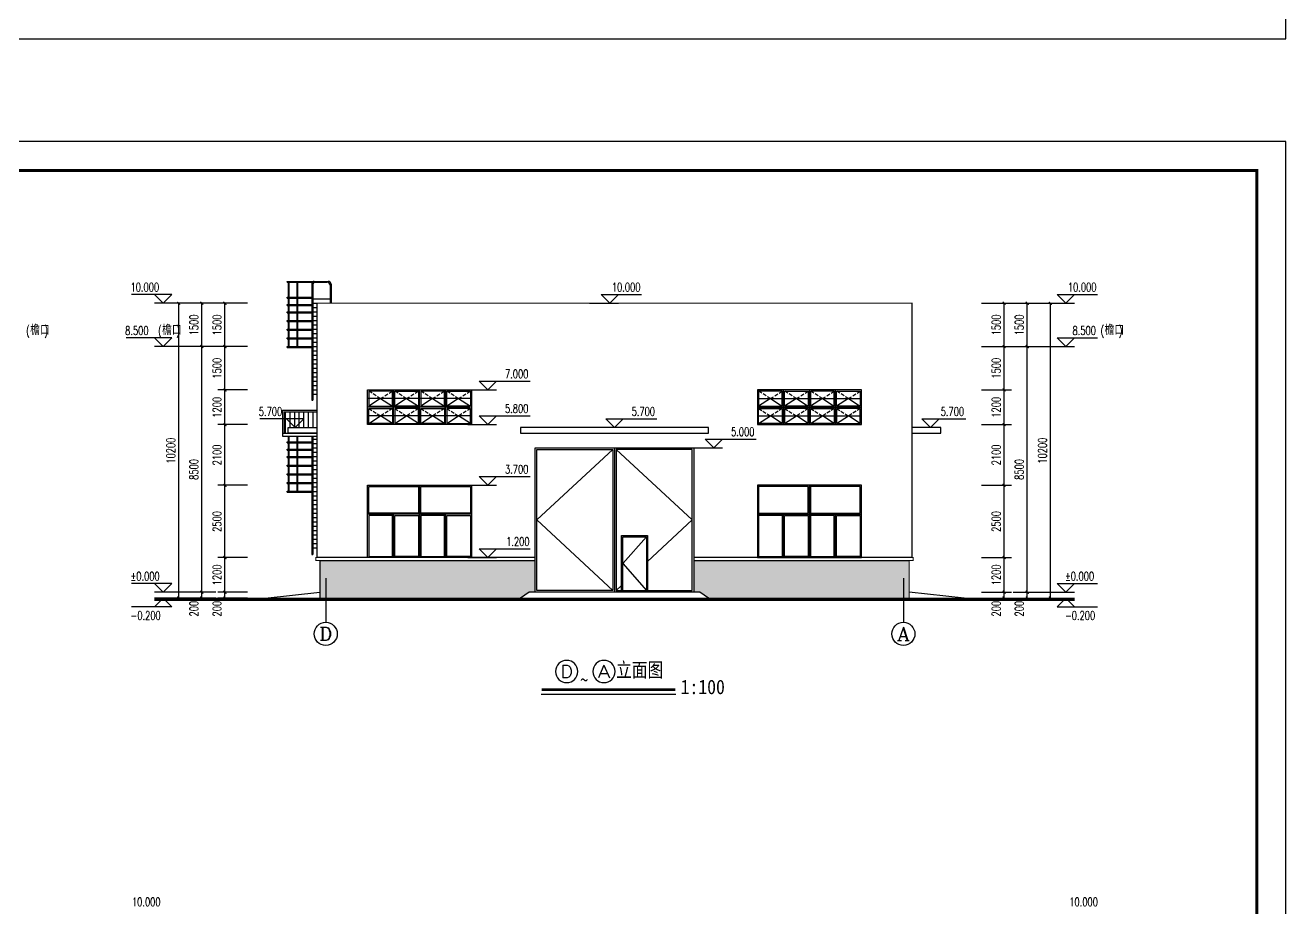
# Model space of a CAD drawing. Extents: x 4414382 to 4540065, y -615151 to -235742.
# Drawn here: x 4488417 to 4532062, y -578710 to -548169 of the extents above; entities that cross this region are included whole.
import ezdxf
from ezdxf.enums import TextEntityAlignment as Align

# ---------------------------------------------------------------- set-up
doc = ezdxf.new("R2010")
doc.units = 0
doc.header["$LTSCALE"] = 1000
doc.header["$MEASUREMENT"] = 0
doc.linetypes.add('DASH', pattern=[0.35, 0.25, -0.1])
doc.layers.get('0').update_dxf_attribs({"linetype": 'CONTINUOUS'})
doc.layers.get('Defpoints').update_dxf_attribs({"linetype": 'CONTINUOUS'})
doc.layers.add('_0', color=7, linetype='CONTINUOUS', lineweight=25)
for name, color, linetype in [('AXIS', 3, 'CONTINUOUS'), ('AXIS_TEXT', 7, 'CONTINUOUS'), ('DIM_ELEV', 3, 'CONTINUOUS'), ('PUB_DIM', 3, 'CONTINUOUS'), ('PUB_HATCH', 8, 'CONTINUOUS'), ('PUB_TEXT', 7, 'CONTINUOUS'), ('PUB_TITLE', 4, 'CONTINUOUS'), ('WINDOW', 4, 'CONTINUOUS'), ('图名', 15, 'CONTINUOUS'), ('填充', 251, 'CONTINUOUS'), ('爬梯', 8, 'CONTINUOUS')]:
    doc.layers.add(name, color=color, linetype=linetype)
doc.styles.add('_TCH_AXIS', font='COMPLEX', dxfattribs={"bigfont": 'GBCBIG'})
doc.styles.add('_TCH_DIM', font='SIMPLEX', dxfattribs={"bigfont": 'GBCBIG'})
doc.styles.add('_TCH_DIM_T3', font='SIMPLEX', dxfattribs={"width": 0.705882, "bigfont": 'GBCBIG'})
doc.styles.add('COMPLEX', font='COMPLEX')
doc.styles.add('宋体', font='', dxfattribs={"width": 0.7})
doc.styles.get('宋体').set_extended_font_data('SimSun')
doc.dimstyles.new('_TCH_ARCH&&100', dxfattribs={"dimtxt": 297.5, "dimasz": 100, "dimexe": 250, "dimexo": 300, "dimgap": 126.25, "dimtad": 1, "dimdec": 0, "dimzin": 0, "dimdsep": 46, "dimtxsty": '_TCH_DIM_T3', "dimblk": 'ARCHTICK', "dimcen": 0.09, "dimclrt": 7, "dimazin": 2, "dimtfac": 1, "dimtdec": 0, "dimtix": 1, "dimtmove": 2, "dimatfit": 3, "dimfxl": 0, "dimtolj": 1, "dimtzin": 0, "dimarcsym": 0})

# ---------------------------------------------------------------- blocks, each defined once
blk = doc.blocks.new('_ArchTick')
at = {"color": 0, "linetype": 'ByBlock', "const_width": 0.4}
blk.add_lwpolyline([(-0.5, -0.5), (0.5, 0.5)], dxfattribs=at)
blk = doc.blocks.new('*D209')
at = {"layer": 'Defpoints', "color": 0}
for p in [(4521223, -557790), (4522310, -557790), (4521223, -559291)]:
    blk.add_point(p, dxfattribs=at)
at = {"layer": 'PUB_DIM', "color": 0, "lineweight": -2}
for p, q in [((4521523, -557790), (4522560, -557790)), ((4522310, -559291), (4522310, -557790)), ((4521523, -559291), (4522560, -559291))]:
    blk.add_line(p, q, dxfattribs=at)
at = {"layer": 'PUB_DIM', "color": 0, "lineweight": -2, "xscale": 100, "yscale": 100, "zscale": 100}
for p, rotation in [((4522310, -557790), 90), ((4522310, -559291), 270)]:
    blk.add_blockref('_ArchTick', p, dxfattribs=dict(at, rotation=rotation))
at = {"layer": 'PUB_DIM', "color": 7, "insert": (4522035, -558541), "char_height": 297.5, "attachment_point": 5, "rotation": 90, "style": '_TCH_DIM_T3'}
blk.add_mtext('\\A1;1500', dxfattribs=at)
blk = doc.blocks.new('*D210')
at = {"layer": 'Defpoints', "color": 0}
for p in [(4521223, -559291), (4522310, -559291), (4521223, -560791)]:
    blk.add_point(p, dxfattribs=at)
at = {"layer": 'PUB_DIM', "color": 0, "lineweight": -2}
for p, q in [((4521523, -559291), (4522560, -559291)), ((4522310, -560791), (4522310, -559291)), ((4521523, -560791), (4522560, -560791))]:
    blk.add_line(p, q, dxfattribs=at)
at = {"layer": 'PUB_DIM', "color": 0, "lineweight": -2, "xscale": 100, "yscale": 100, "zscale": 100}
for p, rotation in [((4522310, -559291), 90), ((4522310, -560791), 270)]:
    blk.add_blockref('_ArchTick', p, dxfattribs=dict(at, rotation=rotation))
at = {"layer": 'PUB_DIM', "color": 7, "insert": (4522035, -560041), "char_height": 297.5, "attachment_point": 5, "rotation": 90, "style": '_TCH_DIM_T3'}
blk.add_mtext('\\A1;1500', dxfattribs=at)
blk = doc.blocks.new('*D211')
at = {"layer": 'Defpoints', "color": 0}
for p in [(4521223, -560791), (4522310, -560791), (4521223, -561991)]:
    blk.add_point(p, dxfattribs=at)
at = {"layer": 'PUB_DIM', "color": 0, "lineweight": -2}
for p, q in [((4521523, -560791), (4522560, -560791)), ((4522310, -561991), (4522310, -560791)), ((4521523, -561991), (4522560, -561991))]:
    blk.add_line(p, q, dxfattribs=at)
at = {"layer": 'PUB_DIM', "color": 0, "lineweight": -2, "xscale": 100, "yscale": 100, "zscale": 100}
for p, rotation in [((4522310, -560791), 90), ((4522310, -561991), 270)]:
    blk.add_blockref('_ArchTick', p, dxfattribs=dict(at, rotation=rotation))
at = {"layer": 'PUB_DIM', "color": 7, "insert": (4522035, -561391), "char_height": 297.5, "attachment_point": 5, "rotation": 90, "style": '_TCH_DIM_T3'}
blk.add_mtext('\\A1;1200', dxfattribs=at)
blk = doc.blocks.new('*D212')
at = {"layer": 'Defpoints', "color": 0}
for p in [(4521223, -561991), (4522310, -561991), (4521223, -564091)]:
    blk.add_point(p, dxfattribs=at)
at = {"layer": 'PUB_DIM', "color": 0, "lineweight": -2}
for p, q in [((4521523, -561991), (4522560, -561991)), ((4522310, -564091), (4522310, -561991)), ((4521523, -564091), (4522560, -564091))]:
    blk.add_line(p, q, dxfattribs=at)
at = {"layer": 'PUB_DIM', "color": 0, "lineweight": -2, "xscale": 100, "yscale": 100, "zscale": 100}
for p, rotation in [((4522310, -561991), 90), ((4522310, -564091), 270)]:
    blk.add_blockref('_ArchTick', p, dxfattribs=dict(at, rotation=rotation))
at = {"layer": 'PUB_DIM', "color": 7, "insert": (4522035, -563041), "char_height": 297.5, "attachment_point": 5, "rotation": 90, "style": '_TCH_DIM_T3'}
blk.add_mtext('\\A1;2100', dxfattribs=at)
blk = doc.blocks.new('*D213')
at = {"layer": 'Defpoints', "color": 0}
for p in [(4521223, -564091), (4522310, -564091), (4521223, -566591)]:
    blk.add_point(p, dxfattribs=at)
at = {"layer": 'PUB_DIM', "color": 0, "lineweight": -2}
for p, q in [((4521523, -564091), (4522560, -564091)), ((4522310, -566591), (4522310, -564091)), ((4521523, -566591), (4522560, -566591))]:
    blk.add_line(p, q, dxfattribs=at)
at = {"layer": 'PUB_DIM', "color": 0, "lineweight": -2, "xscale": 100, "yscale": 100, "zscale": 100}
for p, rotation in [((4522310, -564091), 90), ((4522310, -566591), 270)]:
    blk.add_blockref('_ArchTick', p, dxfattribs=dict(at, rotation=rotation))
at = {"layer": 'PUB_DIM', "color": 7, "insert": (4522035, -565341), "char_height": 297.5, "attachment_point": 5, "rotation": 90, "style": '_TCH_DIM_T3'}
blk.add_mtext('\\A1;2500', dxfattribs=at)
blk = doc.blocks.new('*D214')
at = {"layer": 'Defpoints', "color": 0}
for p in [(4521223, -566591), (4522310, -566591), (4521223, -567791)]:
    blk.add_point(p, dxfattribs=at)
at = {"layer": 'PUB_DIM', "color": 0, "lineweight": -2}
for p, q in [((4521523, -566591), (4522560, -566591)), ((4522310, -567791), (4522310, -566591)), ((4521523, -567791), (4522560, -567791))]:
    blk.add_line(p, q, dxfattribs=at)
at = {"layer": 'PUB_DIM', "color": 0, "lineweight": -2, "xscale": 100, "yscale": 100, "zscale": 100}
for p, rotation in [((4522310, -566591), 90), ((4522310, -567791), 270)]:
    blk.add_blockref('_ArchTick', p, dxfattribs=dict(at, rotation=rotation))
at = {"layer": 'PUB_DIM', "color": 7, "insert": (4522035, -567191), "char_height": 297.5, "attachment_point": 5, "rotation": 90, "style": '_TCH_DIM_T3'}
blk.add_mtext('\\A1;1200', dxfattribs=at)
blk = doc.blocks.new('*D215')
at = {"layer": 'Defpoints', "color": 0}
for p in [(4521223, -567791), (4522310, -567791), (4521223, -567991)]:
    blk.add_point(p, dxfattribs=at)
at = {"layer": 'PUB_DIM', "color": 0, "lineweight": -2}
for p, q in [((4521523, -567791), (4522560, -567791)), ((4522310, -567791), (4522310, -567691)), ((4522310, -567991), (4522310, -567791)), ((4521523, -567991), (4522560, -567991)), ((4522310, -567991), (4522310, -568091))]:
    blk.add_line(p, q, dxfattribs=at)
at = {"layer": 'PUB_DIM', "color": 0, "lineweight": -2, "xscale": 100, "yscale": 100, "zscale": 100}
for p, rotation in [((4522310, -567791), 270), ((4522310, -567991), 90)]:
    blk.add_blockref('_ArchTick', p, dxfattribs=dict(at, rotation=rotation))
at = {"layer": 'PUB_DIM', "color": 7, "insert": (4522035, -568361), "char_height": 297.5, "attachment_point": 5, "rotation": 90, "style": '_TCH_DIM_T3'}
blk.add_mtext('\\A1;200', dxfattribs=at)
blk = doc.blocks.new('*D216')
at = {"layer": 'Defpoints', "color": 0}
for p in [(4522323, -557790), (4523910, -557790), (4522323, -567991)]:
    blk.add_point(p, dxfattribs=at)
at = {"layer": 'PUB_DIM', "color": 0, "lineweight": -2}
for p, q in [((4522623, -557790), (4524160, -557790)), ((4523910, -567991), (4523910, -557790)), ((4522623, -567991), (4524160, -567991))]:
    blk.add_line(p, q, dxfattribs=at)
at = {"layer": 'PUB_DIM', "color": 0, "lineweight": -2, "xscale": 100, "yscale": 100, "zscale": 100}
for p, rotation in [((4523910, -557790), 90), ((4523910, -567991), 270)]:
    blk.add_blockref('_ArchTick', p, dxfattribs=dict(at, rotation=rotation))
at = {"layer": 'PUB_DIM', "color": 7, "insert": (4523635, -562891), "char_height": 297.5, "attachment_point": 5, "rotation": 90, "style": '_TCH_DIM_T3'}
blk.add_mtext('\\A1;10200', dxfattribs=at)
blk = doc.blocks.new('*D217')
at = {"layer": 'Defpoints', "color": 0}
for p in [(4522323, -557790), (4523110, -557790), (4522323, -559291)]:
    blk.add_point(p, dxfattribs=at)
at = {"layer": 'PUB_DIM', "color": 0, "lineweight": -2}
for p, q in [((4522623, -557790), (4523360, -557790)), ((4523110, -559291), (4523110, -557790)), ((4522623, -559291), (4523360, -559291))]:
    blk.add_line(p, q, dxfattribs=at)
at = {"layer": 'PUB_DIM', "color": 0, "lineweight": -2, "xscale": 100, "yscale": 100, "zscale": 100}
for p, rotation in [((4523110, -557790), 90), ((4523110, -559291), 270)]:
    blk.add_blockref('_ArchTick', p, dxfattribs=dict(at, rotation=rotation))
at = {"layer": 'PUB_DIM', "color": 7, "insert": (4522835, -558541), "char_height": 297.5, "attachment_point": 5, "rotation": 90, "style": '_TCH_DIM_T3'}
blk.add_mtext('\\A1;1500', dxfattribs=at)
blk = doc.blocks.new('*D218')
at = {"layer": 'Defpoints', "color": 0}
for p in [(4522323, -559291), (4523110, -559291), (4522323, -567791)]:
    blk.add_point(p, dxfattribs=at)
at = {"layer": 'PUB_DIM', "color": 0, "lineweight": -2}
for p, q in [((4522623, -559291), (4523360, -559291)), ((4523110, -567791), (4523110, -559291)), ((4522623, -567791), (4523360, -567791))]:
    blk.add_line(p, q, dxfattribs=at)
at = {"layer": 'PUB_DIM', "color": 0, "lineweight": -2, "xscale": 100, "yscale": 100, "zscale": 100}
for p, rotation in [((4523110, -559291), 90), ((4523110, -567791), 270)]:
    blk.add_blockref('_ArchTick', p, dxfattribs=dict(at, rotation=rotation))
at = {"layer": 'PUB_DIM', "color": 7, "insert": (4522835, -563541), "char_height": 297.5, "attachment_point": 5, "rotation": 90, "style": '_TCH_DIM_T3'}
blk.add_mtext('\\A1;8500', dxfattribs=at)
blk = doc.blocks.new('*D219')
at = {"layer": 'Defpoints', "color": 0}
for p in [(4522323, -567791), (4523110, -567791), (4522323, -567991)]:
    blk.add_point(p, dxfattribs=at)
at = {"layer": 'PUB_DIM', "color": 0, "lineweight": -2}
for p, q in [((4522623, -567791), (4523360, -567791)), ((4523110, -567791), (4523110, -567691)), ((4523110, -567991), (4523110, -567791)), ((4522623, -567991), (4523360, -567991)), ((4523110, -567991), (4523110, -568091))]:
    blk.add_line(p, q, dxfattribs=at)
at = {"layer": 'PUB_DIM', "color": 0, "lineweight": -2, "xscale": 100, "yscale": 100, "zscale": 100}
for p, rotation in [((4523110, -567791), 270), ((4523110, -567991), 90)]:
    blk.add_blockref('_ArchTick', p, dxfattribs=dict(at, rotation=rotation))
at = {"layer": 'PUB_DIM', "color": 7, "insert": (4522835, -568361), "char_height": 297.5, "attachment_point": 5, "rotation": 90, "style": '_TCH_DIM_T3'}
blk.add_mtext('\\A1;200', dxfattribs=at)
blk = doc.blocks.new('*D220')
at = {"layer": 'Defpoints', "color": 0}
for p in [(4495332, -557790), (4496419, -557790), (4496419, -559291)]:
    blk.add_point(p, dxfattribs=at)
at = {"layer": 'PUB_DIM', "color": 0, "lineweight": -2}
for p, q in [((4496119, -557790), (4495082, -557790)), ((4495332, -559291), (4495332, -557790)), ((4496119, -559291), (4495082, -559291))]:
    blk.add_line(p, q, dxfattribs=at)
at = {"layer": 'PUB_DIM', "color": 0, "lineweight": -2, "xscale": 100, "yscale": 100, "zscale": 100}
for p, rotation in [((4495332, -557790), 90), ((4495332, -559291), 270)]:
    blk.add_blockref('_ArchTick', p, dxfattribs=dict(at, rotation=rotation))
at = {"layer": 'PUB_DIM', "color": 7, "insert": (4495057, -558541), "char_height": 297.5, "attachment_point": 5, "rotation": 90, "style": '_TCH_DIM_T3'}
blk.add_mtext('\\A1;1500', dxfattribs=at)
blk = doc.blocks.new('*D221')
at = {"layer": 'Defpoints', "color": 0}
for p in [(4495332, -559291), (4496419, -559291), (4496419, -560791)]:
    blk.add_point(p, dxfattribs=at)
at = {"layer": 'PUB_DIM', "color": 0, "lineweight": -2}
for p, q in [((4496119, -559291), (4495082, -559291)), ((4495332, -560791), (4495332, -559291)), ((4496119, -560791), (4495082, -560791))]:
    blk.add_line(p, q, dxfattribs=at)
at = {"layer": 'PUB_DIM', "color": 0, "lineweight": -2, "xscale": 100, "yscale": 100, "zscale": 100}
for p, rotation in [((4495332, -559291), 90), ((4495332, -560791), 270)]:
    blk.add_blockref('_ArchTick', p, dxfattribs=dict(at, rotation=rotation))
at = {"layer": 'PUB_DIM', "color": 7, "insert": (4495057, -560041), "char_height": 297.5, "attachment_point": 5, "rotation": 90, "style": '_TCH_DIM_T3'}
blk.add_mtext('\\A1;1500', dxfattribs=at)
blk = doc.blocks.new('*D222')
at = {"layer": 'Defpoints', "color": 0}
for p in [(4495332, -560791), (4496419, -560791), (4496419, -561991)]:
    blk.add_point(p, dxfattribs=at)
at = {"layer": 'PUB_DIM', "color": 0, "lineweight": -2}
for p, q in [((4496119, -560791), (4495082, -560791)), ((4495332, -561991), (4495332, -560791)), ((4496119, -561991), (4495082, -561991))]:
    blk.add_line(p, q, dxfattribs=at)
at = {"layer": 'PUB_DIM', "color": 0, "lineweight": -2, "xscale": 100, "yscale": 100, "zscale": 100}
for p, rotation in [((4495332, -560791), 90), ((4495332, -561991), 270)]:
    blk.add_blockref('_ArchTick', p, dxfattribs=dict(at, rotation=rotation))
at = {"layer": 'PUB_DIM', "color": 7, "insert": (4495057, -561391), "char_height": 297.5, "attachment_point": 5, "rotation": 90, "style": '_TCH_DIM_T3'}
blk.add_mtext('\\A1;1200', dxfattribs=at)
blk = doc.blocks.new('*D223')
at = {"layer": 'Defpoints', "color": 0}
for p in [(4495332, -561991), (4496419, -561991), (4496419, -564091)]:
    blk.add_point(p, dxfattribs=at)
at = {"layer": 'PUB_DIM', "color": 0, "lineweight": -2}
for p, q in [((4496119, -561991), (4495082, -561991)), ((4495332, -564091), (4495332, -561991)), ((4496119, -564091), (4495082, -564091))]:
    blk.add_line(p, q, dxfattribs=at)
at = {"layer": 'PUB_DIM', "color": 0, "lineweight": -2, "xscale": 100, "yscale": 100, "zscale": 100}
for p, rotation in [((4495332, -561991), 90), ((4495332, -564091), 270)]:
    blk.add_blockref('_ArchTick', p, dxfattribs=dict(at, rotation=rotation))
at = {"layer": 'PUB_DIM', "color": 7, "insert": (4495057, -563041), "char_height": 297.5, "attachment_point": 5, "rotation": 90, "style": '_TCH_DIM_T3'}
blk.add_mtext('\\A1;2100', dxfattribs=at)
blk = doc.blocks.new('*D224')
at = {"layer": 'Defpoints', "color": 0}
for p in [(4495332, -564091), (4496419, -564091), (4496419, -566591)]:
    blk.add_point(p, dxfattribs=at)
at = {"layer": 'PUB_DIM', "color": 0, "lineweight": -2}
for p, q in [((4496119, -564091), (4495082, -564091)), ((4495332, -566591), (4495332, -564091)), ((4496119, -566591), (4495082, -566591))]:
    blk.add_line(p, q, dxfattribs=at)
at = {"layer": 'PUB_DIM', "color": 0, "lineweight": -2, "xscale": 100, "yscale": 100, "zscale": 100}
for p, rotation in [((4495332, -564091), 90), ((4495332, -566591), 270)]:
    blk.add_blockref('_ArchTick', p, dxfattribs=dict(at, rotation=rotation))
at = {"layer": 'PUB_DIM', "color": 7, "insert": (4495057, -565341), "char_height": 297.5, "attachment_point": 5, "rotation": 90, "style": '_TCH_DIM_T3'}
blk.add_mtext('\\A1;2500', dxfattribs=at)
blk = doc.blocks.new('*D225')
at = {"layer": 'Defpoints', "color": 0}
for p in [(4495332, -566591), (4496419, -566591), (4496419, -567791)]:
    blk.add_point(p, dxfattribs=at)
at = {"layer": 'PUB_DIM', "color": 0, "lineweight": -2}
for p, q in [((4496119, -566591), (4495082, -566591)), ((4495332, -567791), (4495332, -566591)), ((4496119, -567791), (4495082, -567791))]:
    blk.add_line(p, q, dxfattribs=at)
at = {"layer": 'PUB_DIM', "color": 0, "lineweight": -2, "xscale": 100, "yscale": 100, "zscale": 100}
for p, rotation in [((4495332, -566591), 90), ((4495332, -567791), 270)]:
    blk.add_blockref('_ArchTick', p, dxfattribs=dict(at, rotation=rotation))
at = {"layer": 'PUB_DIM', "color": 7, "insert": (4495057, -567191), "char_height": 297.5, "attachment_point": 5, "rotation": 90, "style": '_TCH_DIM_T3'}
blk.add_mtext('\\A1;1200', dxfattribs=at)
blk = doc.blocks.new('*D226')
at = {"layer": 'Defpoints', "color": 0}
for p in [(4495332, -567791), (4496419, -567791), (4496419, -567991)]:
    blk.add_point(p, dxfattribs=at)
at = {"layer": 'PUB_DIM', "color": 0, "lineweight": -2}
for p, q in [((4496119, -567791), (4495082, -567791)), ((4495332, -567791), (4495332, -567691)), ((4495332, -567991), (4495332, -567791)), ((4496119, -567991), (4495082, -567991)), ((4495332, -567991), (4495332, -568091))]:
    blk.add_line(p, q, dxfattribs=at)
at = {"layer": 'PUB_DIM', "color": 0, "lineweight": -2, "xscale": 100, "yscale": 100, "zscale": 100}
for p, rotation in [((4495332, -567791), 270), ((4495332, -567991), 90)]:
    blk.add_blockref('_ArchTick', p, dxfattribs=dict(at, rotation=rotation))
at = {"layer": 'PUB_DIM', "color": 7, "insert": (4495057, -568361), "char_height": 297.5, "attachment_point": 5, "rotation": 90, "style": '_TCH_DIM_T3'}
blk.add_mtext('\\A1;200', dxfattribs=at)
blk = doc.blocks.new('*D227')
at = {"layer": 'Defpoints', "color": 0}
for p in [(4493732, -557790), (4495319, -557790), (4495319, -567991)]:
    blk.add_point(p, dxfattribs=at)
at = {"layer": 'PUB_DIM', "color": 0, "lineweight": -2}
for p, q in [((4495019, -557790), (4493482, -557790)), ((4493732, -567991), (4493732, -557790)), ((4495019, -567991), (4493482, -567991))]:
    blk.add_line(p, q, dxfattribs=at)
at = {"layer": 'PUB_DIM', "color": 0, "lineweight": -2, "xscale": 100, "yscale": 100, "zscale": 100}
for p, rotation in [((4493732, -557790), 90), ((4493732, -567991), 270)]:
    blk.add_blockref('_ArchTick', p, dxfattribs=dict(at, rotation=rotation))
at = {"layer": 'PUB_DIM', "color": 7, "insert": (4493457, -562891), "char_height": 297.5, "attachment_point": 5, "rotation": 90, "style": '_TCH_DIM_T3'}
blk.add_mtext('\\A1;10200', dxfattribs=at)
blk = doc.blocks.new('*D228')
at = {"layer": 'Defpoints', "color": 0}
for p in [(4494532, -557790), (4495319, -557790), (4495319, -559291)]:
    blk.add_point(p, dxfattribs=at)
at = {"layer": 'PUB_DIM', "color": 0, "lineweight": -2}
for p, q in [((4495019, -557790), (4494282, -557790)), ((4494532, -559291), (4494532, -557790)), ((4495019, -559291), (4494282, -559291))]:
    blk.add_line(p, q, dxfattribs=at)
at = {"layer": 'PUB_DIM', "color": 0, "lineweight": -2, "xscale": 100, "yscale": 100, "zscale": 100}
for p, rotation in [((4494532, -557790), 90), ((4494532, -559291), 270)]:
    blk.add_blockref('_ArchTick', p, dxfattribs=dict(at, rotation=rotation))
at = {"layer": 'PUB_DIM', "color": 7, "insert": (4494257, -558541), "char_height": 297.5, "attachment_point": 5, "rotation": 90, "style": '_TCH_DIM_T3'}
blk.add_mtext('\\A1;1500', dxfattribs=at)
blk = doc.blocks.new('*D229')
at = {"layer": 'Defpoints', "color": 0}
for p in [(4494532, -559291), (4495319, -559291), (4495319, -567791)]:
    blk.add_point(p, dxfattribs=at)
at = {"layer": 'PUB_DIM', "color": 0, "lineweight": -2}
for p, q in [((4495019, -559291), (4494282, -559291)), ((4494532, -567791), (4494532, -559291)), ((4495019, -567791), (4494282, -567791))]:
    blk.add_line(p, q, dxfattribs=at)
at = {"layer": 'PUB_DIM', "color": 0, "lineweight": -2, "xscale": 100, "yscale": 100, "zscale": 100}
for p, rotation in [((4494532, -559291), 90), ((4494532, -567791), 270)]:
    blk.add_blockref('_ArchTick', p, dxfattribs=dict(at, rotation=rotation))
at = {"layer": 'PUB_DIM', "color": 7, "insert": (4494257, -563541), "char_height": 297.5, "attachment_point": 5, "rotation": 90, "style": '_TCH_DIM_T3'}
blk.add_mtext('\\A1;8500', dxfattribs=at)
blk = doc.blocks.new('*D230')
at = {"layer": 'Defpoints', "color": 0}
for p in [(4494532, -567791), (4495319, -567791), (4495319, -567991)]:
    blk.add_point(p, dxfattribs=at)
at = {"layer": 'PUB_DIM', "color": 0, "lineweight": -2}
for p, q in [((4495019, -567791), (4494282, -567791)), ((4494532, -567791), (4494532, -567691)), ((4494532, -567991), (4494532, -567791)), ((4495019, -567991), (4494282, -567991)), ((4494532, -567991), (4494532, -568091))]:
    blk.add_line(p, q, dxfattribs=at)
at = {"layer": 'PUB_DIM', "color": 0, "lineweight": -2, "xscale": 100, "yscale": 100, "zscale": 100}
for p, rotation in [((4494532, -567791), 270), ((4494532, -567991), 90)]:
    blk.add_blockref('_ArchTick', p, dxfattribs=dict(at, rotation=rotation))
at = {"layer": 'PUB_DIM', "color": 7, "insert": (4494257, -568361), "char_height": 297.5, "attachment_point": 5, "rotation": 90, "style": '_TCH_DIM_T3'}
blk.add_mtext('\\A1;200', dxfattribs=at)
blk = doc.blocks.new('_AXISO')
blk.add_circle((0, 0), 0.5)
at = {"layer": 'AXIS_TEXT', "style": 'COMPLEX', "width": 1.041667}
blk.add_attdef('A', text='', height=0.56, dxfattribs=at).set_placement((-0.25, -0.28), (0.25, -0.28), align=Align.FIT)
blk = doc.blocks.new('C-3015')
at = {"layer": 'PUB_HATCH', "linetype": 'DASH', "ltscale": 0.5}
for p, q in [((733687, 126065), (733277, 126325)), ((733687, 126065), (734097, 126325)), ((734587, 126065), (734177, 126325)), ((734587, 126065), (734997, 126325)), ((735487, 126065), (735077, 126325)), ((735487, 126065), (735897, 126325)), ((736387, 126065), (735977, 126325)), ((736387, 126065), (736797, 126325)), ((733277, 125725), (733687, 125465)), ((734097, 125725), (733687, 125465)), ((734177, 125725), (734587, 125465)), ((734997, 125725), (734587, 125465)), ((735077, 125725), (735487, 125465)), ((735897, 125725), (735487, 125465)), ((735977, 125725), (736387, 125465)), ((736797, 125725), (736387, 125465))]:
    blk.add_line(p, q, dxfattribs=at)
at = {"layer": 'PUB_HATCH'}
for p, q in [((736837, 126065), (733237, 126065)), ((733687, 126065), (733277, 125805)), ((733687, 126065), (734097, 125805)), ((734587, 126065), (734177, 125805)), ((734587, 126065), (734997, 125805)), ((735487, 126065), (735077, 125805)), ((735487, 126065), (735897, 125805)), ((736387, 126065), (735977, 125805)), ((736387, 126065), (736797, 125805)), ((736837, 125465), (733237, 125465)), ((733277, 125205), (733687, 125465)), ((734097, 125205), (733687, 125465)), ((734177, 125205), (734587, 125465)), ((734997, 125205), (734587, 125465)), ((735077, 125205), (735487, 125465)), ((735897, 125205), (735487, 125465)), ((735977, 125205), (736387, 125465)), ((736797, 125205), (736387, 125465))]:
    blk.add_line(p, q, dxfattribs=at)
at = {"layer": 'WINDOW', "color": 160}
for p, q in [((734137, 125165), (734137, 126365)), ((735037, 125165), (735037, 126365)), ((735937, 125165), (735937, 126365)), ((736797, 125765), (733237, 125765))]:
    blk.add_line(p, q, dxfattribs=at)
for points in [[(733237, 126365), (736837, 126365), (736837, 125165), (733237, 125165)], [(734097, 126325), (733277, 126325), (733277, 125805), (734097, 125805)], [(734177, 126325), (734997, 126325), (734997, 125805), (734177, 125805)], [(735897, 126325), (735077, 126325), (735077, 125805), (735897, 125805)], [(735977, 126325), (736797, 126325), (736797, 125805), (735977, 125805)], [(734097, 125205), (733277, 125205), (733277, 125725), (734097, 125725)], [(734177, 125205), (734997, 125205), (734997, 125725), (734177, 125725)], [(735897, 125205), (735077, 125205), (735077, 125725), (735897, 125725)], [(735977, 125205), (736797, 125205), (736797, 125725), (735977, 125725)]]:
    blk.add_lwpolyline(points, close=True, dxfattribs=at)

msp = doc.modelspace()

# ---------------------------------------------------------------- hatches: boundary and pattern name
at = {"layer": '填充', "linetype": 'ByBlock', "lineweight": 100}
h = msp.add_hatch(dxfattribs=at)
h.set_pattern_fill('AR-B816C', color=256, scale=200)
h.set_pattern_definition([(0, (-6623408.29, 237316.1), (245.692378, 245.692378), [479.867928, -11.51682]), (0, (-6623653.98, 237327.62), (245.692378, 245.692378), [479.867928, -11.51682]), (90, (-6623408.29, 237316.1), (-245.692378, 245.692378), [-257.20918, 234.175548]), (90, (-6623419.8, 237316.1), (-245.692378, 245.692378), [-257.20918, 234.175548])])
h.paths.add_polyline_path([(4511571, -567791), (4511771, -567791), (4512071, -567991), (4519021, -567991), (4519021, -566691), (4511571, -566691)])
h.paths.add_polyline_path([(4505871, -567791), (4506071, -567791), (4506071, -566691), (4498621, -566691), (4498621, -567991), (4505571, -567991)])
at = {"layer": '爬梯'}
h = msp.add_hatch(dxfattribs=at)
h.set_pattern_fill('ANSI31', color=256, scale=100, angle=45, style=0)
h.set_pattern_definition([(90, (4447266.4, -541678.02), (158.75, 1e-14), [])])
h.paths.add_polyline_path([(4497521, -562291), (4497521, -562091), (4498521, -562091), (4498521, -561551), (4497381, -561551), (4497381, -562291)])

# ---------------------------------------------------------------- linework, layer by layer
for points in [[(4498521, -562291), (4497521, -562291), (4497521, -562091), (4498521, -562091)], [(4519121, -562291), (4520121, -562291), (4520121, -562091), (4519121, -562091)]]:
    msp.add_lwpolyline(points)
msp.add_lwpolyline([(4512071, -562091), (4505570.7, -562091), (4505570.7, -562291), (4512071, -562291)], close=True)
at = {"color": 0}
msp.add_lwpolyline([(4512071, -567991), (4511771, -567791), (4505871, -567791), (4505571, -567991)], dxfattribs=at)
at = {"layer": '_0', "color": 0}
for p, q in [((4506071, -566591), (4498521, -566591)), ((4498621, -566691), (4506071, -566691)), ((4519121, -566591), (4511571, -566591)), ((4511571, -566691), (4519021, -566691)), ((4496721, -567991), (4498621, -567791)), ((4520921, -567991), (4519021, -567791)), ((4492893, -567991), (4524749, -567991))]:
    msp.add_line(p, q, dxfattribs=at)
for points, const_width in [([(4498621, -567991), (4498621, -566691), (4498481, -566691), (4498481, -566591), (4498521, -566591), (4498521, -557788.5), (4519121, -557788.5), (4519121, -566591), (4519161, -566591), (4519161, -566691), (4519021, -566691), (4519021, -567991)], 40), ([(4492893, -568041), (4524749, -568041)], 100)]:
    msp.add_lwpolyline(points, dxfattribs=dict(at, const_width=const_width))
at = {"layer": 'AXIS', "color": 0}
for p, q in [((4498821, -567299.6), (4498821, -568830.8)), ((4518821, -567299.6), (4518821, -568830.8))]:
    msp.add_line(p, q, dxfattribs=at)
for centre in [(4498821, -569230.8), (4518821, -569230.8)]:
    msp.add_circle(centre, 400, dxfattribs=at)
at = {"layer": 'DIM_ELEV'}
for p, q in [((4493493, -557488.5), (4492094.1, -557488.5)), ((4493193, -557788.5), (4492893, -557488.5)), ((4493193, -557788.5), (4493493, -557488.5)), ((4508660.1, -557788.5), (4508360.1, -557488.5)), ((4508360.1, -557488.5), (4509759, -557488.5)), ((4508660.1, -557788.5), (4508960.1, -557488.5)), ((4524449, -557788.5), (4524149, -557488.5)), ((4524149, -557488.5), (4525548, -557488.5)), ((4524449, -557788.5), (4524749, -557488.5)), ((4493893, -557788.5), (4492893, -557788.5)), ((4507960.1, -557788.5), (4508960.1, -557788.5)), ((4523749, -557788.5), (4524749, -557788.5)), ((4493493, -558991), (4491907.9, -558991)), ((4493193, -559291), (4492893, -558991)), ((4493193, -559291), (4493493, -558991)), ((4524449, -559291), (4524149, -558991)), ((4524149, -558991), (4525548, -558991)), ((4524449, -559291), (4524749, -558991)), ((4493893, -559291), (4492893, -559291)), ((4523749, -559291), (4524749, -559291)), ((4503736.5, -560791), (4504736.5, -560791)), ((4504436.5, -560791), (4504136.5, -560491)), ((4504136.5, -560491), (4505898.3, -560491)), ((4504436.5, -560791), (4504736.5, -560491)), ((4504436.5, -561991), (4504136.5, -561691)), ((4504136.5, -561691), (4505898.3, -561691)), ((4504436.5, -561991), (4504736.5, -561691)), ((4498060.6, -561791), (4496535.3, -561791)), ((4497760.6, -562091), (4497460.6, -561791)), ((4497760.6, -562091), (4498060.6, -561791)), ((4503736.5, -561991), (4504736.5, -561991)), ((4508821.1, -562091), (4508521.1, -561791)), ((4508521.1, -561791), (4510283, -561791)), ((4508821.1, -562091), (4509121.1, -561791)), ((4519759.1, -562091), (4519459.1, -561791)), ((4519459.1, -561791), (4520984.5, -561791)), ((4519759.1, -562091), (4520059.1, -561791)), ((4512263.1, -562791), (4511963.1, -562491)), ((4511963.1, -562491), (4513725, -562491)), ((4512263.1, -562791), (4512563.1, -562491)), ((4511563.1, -562791), (4512563.1, -562791)), ((4504436.5, -564091), (4504136.5, -563791)), ((4504136.5, -563791), (4505898.3, -563791)), ((4504436.5, -564091), (4504736.5, -563791)), ((4503736.5, -564091), (4504736.5, -564091)), ((4504436.5, -566591), (4504136.5, -566291)), ((4504136.5, -566291), (4505898.3, -566291)), ((4504436.5, -566591), (4504736.5, -566291)), ((4503736.5, -566591), (4504736.5, -566591)), ((4493493, -567491), (4492094.1, -567491)), ((4493193, -567791), (4492893, -567491)), ((4494321.6, -567791), (4492893, -567791)), ((4493193, -567791), (4493493, -567491)), ((4523320.4, -567791), (4524749, -567791)), ((4524449, -567791), (4524149, -567491)), ((4524149, -567491), (4525548, -567491)), ((4524449, -567791), (4524749, -567491)), ((4493193, -567991), (4492893, -568291)), ((4493893, -567991), (4492893, -567991)), ((4493193, -567991), (4493493, -568291)), ((4523749, -567991), (4524749, -567991)), ((4524449, -567991), (4524149, -568291)), ((4524449, -567991), (4524749, -568291)), ((4493493, -568291), (4492094.1, -568291)), ((4524149, -568291), (4525548, -568291))]:
    msp.add_line(p, q, dxfattribs=at)
at = {"layer": 'PUB_DIM'}
for p, q in [((4495819.5, -557790.5), (4492893, -557790.5)), ((4521822.5, -557790.5), (4524749, -557790.5)), ((4495819.5, -559291), (4492893, -559291)), ((4521822.5, -559291), (4524749, -559291))]:
    msp.add_line(p, q, dxfattribs=at)
at = {"layer": 'PUB_TITLE', "color": 4}
for points in [[(4447962.2, -548644.2), (4532062.2, -548644.2), (4532062.2, -489244.2), (4447962.2, -489244.2)], [(4447962.2, -611597.6), (4532062.2, -611597.6), (4532062.2, -552197.6), (4447962.2, -552197.6)]]:
    msp.add_lwpolyline(points, close=True, dxfattribs=at)
at = {"layer": 'PUB_TITLE', "color": 4, "const_width": 100}
msp.add_lwpolyline([(4450462.2, -610597.6), (4531062.2, -610597.6), (4531062.2, -553197.6), (4450462.2, -553197.6)], close=True, dxfattribs=at)
at = {"layer": 'WINDOW'}
for p, q in [((4506071, -567791), (4506071, -562791)), ((4506071, -562791), (4511571, -562791)), ((4508821, -562791), (4508821, -567791)), ((4511571, -562791), (4511571, -567791))]:
    msp.add_line(p, q, dxfattribs=at)
at = {"layer": 'WINDOW', "color": 160}
for p, q in [((4502071, -565091), (4500271, -565091)), ((4501171, -566591), (4501171, -565091)), ((4503871, -565091), (4502071, -565091)), ((4502971, -566591), (4502971, -565091)), ((4513771, -565091), (4515571, -565091)), ((4514671, -566591), (4514671, -565091)), ((4515571, -565091), (4517371, -565091)), ((4516471, -566591), (4516471, -565091))]:
    msp.add_line(p, q, dxfattribs=at)
at = {"layer": 'WINDOW'}
for points in [[(4506131, -562851), (4508761, -562851), (4508761, -567731), (4506131, -567731)], [(4511511, -562851), (4508881, -562851), (4508881, -567731), (4511511, -567731)]]:
    msp.add_lwpolyline(points, close=True, dxfattribs=at)
for points in [[(4508761, -562851), (4506131, -565291), (4508761, -567731)], [(4508881, -562851), (4511511, -565291), (4509966.8, -566723.6)], [(4509066.8, -567731), (4509066.8, -565831), (4509966.8, -565831), (4509966.8, -567731)], [(4509106.8, -567731), (4509106.8, -565871), (4509926.8, -565871), (4509926.8, -567731)], [(4509926.8, -565871), (4509106.8, -566801), (4509926.8, -567731)], [(4509066.8, -567558.6), (4508881, -567731)]]:
    msp.add_lwpolyline(points, dxfattribs=at)
at = {"layer": 'WINDOW', "color": 160}
for points in [[(4500271, -564091), (4502071, -564091), (4502071, -566591), (4500271, -566591)], [(4500311, -564131), (4502031, -564131), (4502031, -565051), (4500311, -565051)], [(4502071, -564091), (4503871, -564091), (4503871, -566591), (4502071, -566591)], [(4502111, -564131), (4503831, -564131), (4503831, -565051), (4502111, -565051)], [(4515571, -564091), (4513771, -564091), (4513771, -566591), (4515571, -566591)], [(4515531, -564131), (4513811, -564131), (4513811, -565051), (4515531, -565051)], [(4517371, -564091), (4515571, -564091), (4515571, -566591), (4517371, -566591)], [(4517331, -564131), (4515611, -564131), (4515611, -565051), (4517331, -565051)], [(4501131, -565131), (4500311, -565131), (4500311, -566551), (4501131, -566551)], [(4501211, -565131), (4502031, -565131), (4502031, -566551), (4501211, -566551)], [(4502931, -565131), (4502111, -565131), (4502111, -566551), (4502931, -566551)], [(4503011, -565131), (4503831, -565131), (4503831, -566551), (4503011, -566551)], [(4514631, -565131), (4513811, -565131), (4513811, -566551), (4514631, -566551)], [(4514711, -565131), (4515531, -565131), (4515531, -566551), (4514711, -566551)], [(4516431, -565131), (4515611, -565131), (4515611, -566551), (4516431, -566551)], [(4516511, -565131), (4517331, -565131), (4517331, -566551), (4516511, -566551)]]:
    msp.add_lwpolyline(points, close=True, dxfattribs=at)
at = {"layer": '图名'}
msp.add_line((4506283.6, -571321.1), (4510940.3, -571321.1), dxfattribs=at)
at = {"layer": '图名', "const_width": 84}
msp.add_lwpolyline([(4506295.4, -571161.3), (4510928.6, -571161.3)], dxfattribs=at)
at = {"layer": '爬梯'}
for p, q in [((4497481, -557064.1), (4497481, -557034.1)), ((4497481, -557034.1), (4498904.8, -557034.1)), ((4497481, -557064.1), (4498874.8, -557064.1)), ((4497531, -557581), (4497531, -557064.1)), ((4497561, -557581), (4497561, -557064.1)), ((4497831, -557581), (4497831, -557064.1)), ((4497861, -557581), (4497861, -557064.1)), ((4498346, -557114.1), (4498346, -561142.9)), ((4498376, -557144.1), (4498376, -561142.9)), ((4498974.8, -557164.1), (4498974.8, -557788.5)), ((4499004.8, -557134.1), (4499004.8, -557788.5)), ((4497481, -557581), (4498346, -557581)), ((4497481, -557611), (4497481, -557581)), ((4497481, -557611), (4498346, -557611)), ((4497531, -557836), (4497531, -557611)), ((4497531, -557741), (4497531, -557611)), ((4497561, -557836), (4497561, -557611)), ((4497561, -557741), (4497561, -557611)), ((4497831, -557836), (4497831, -557611)), ((4497831, -557741), (4497831, -557611)), ((4497861, -557836), (4497861, -557611)), ((4497861, -557741), (4497861, -557611)), ((4498376, -557641), (4498974.8, -557641)), ((4497481, -557836), (4498346, -557836)), ((4497481, -557866), (4497481, -557836)), ((4497481, -557866), (4498346, -557866)), ((4497481, -558091), (4498346, -558091)), ((4497481, -558121), (4497481, -558091)), ((4497481, -558121), (4498346, -558121)), ((4497531, -558091), (4497531, -557866)), ((4497531, -558391), (4497531, -558121)), ((4497561, -558091), (4497561, -557866)), ((4497561, -558391), (4497561, -558121)), ((4497831, -558091), (4497831, -557866)), ((4497831, -558391), (4497831, -558121)), ((4497861, -558091), (4497861, -557866)), ((4497861, -558391), (4497861, -558121)), ((4498376, -557791), (4498521, -557791)), ((4498376, -557941), (4498521, -557941)), ((4498376, -558091), (4498521, -558091)), ((4497481, -558391), (4498346, -558391)), ((4497481, -558421), (4497481, -558391)), ((4497481, -558421), (4498346, -558421)), ((4497531, -558691), (4497531, -558421)), ((4497561, -558691), (4497561, -558421)), ((4497831, -558691), (4497831, -558421)), ((4497861, -558691), (4497861, -558421)), ((4498376, -558241), (4498521, -558241)), ((4498376, -558391), (4498521, -558391)), ((4498376, -558541), (4498521, -558541)), ((4497481, -558691), (4498346, -558691)), ((4497481, -558721), (4497481, -558691)), ((4497481, -558721), (4498346, -558721)), ((4497481, -558991), (4498346, -558991)), ((4497481, -559021), (4497481, -558991)), ((4497481, -559021), (4498346, -559021)), ((4497531, -558991), (4497531, -558721)), ((4497531, -559291), (4497531, -559021)), ((4497561, -558991), (4497561, -558721)), ((4497561, -559291), (4497561, -559021)), ((4497831, -558991), (4497831, -558721)), ((4497831, -559291), (4497831, -559021)), ((4497861, -558991), (4497861, -558721)), ((4497861, -559291), (4497861, -559021)), ((4498376, -558691), (4498521, -558691)), ((4498376, -558841), (4498521, -558841)), ((4498376, -558991), (4498521, -558991)), ((4497481, -559291), (4498346, -559291)), ((4497481, -559321), (4497481, -559291)), ((4497481, -559321), (4498346, -559321)), ((4498376, -559141), (4498521, -559141)), ((4498376, -559291), (4498521, -559291)), ((4498376, -559441), (4498521, -559441)), ((4498376, -559591), (4498521, -559591)), ((4498376, -559741), (4498521, -559741)), ((4498376, -559891), (4498521, -559891)), ((4498376, -560041), (4498521, -560041)), ((4498376, -560191), (4498521, -560191)), ((4498376, -560341), (4498521, -560341)), ((4498376, -560491), (4498521, -560491)), ((4498376, -560641), (4498521, -560641)), ((4498376, -560791), (4498521, -560791)), ((4498346, -561142.9), (4498376, -561142.9)), ((4498376, -560941), (4498521, -560941)), ((4497321, -561491), (4497321, -562391)), ((4497321, -561491), (4498521, -561491)), ((4497381, -561551), (4497381, -562291)), ((4497381, -561551), (4498521, -561551)), ((4497321, -562291), (4498521, -562291)), ((4497321, -562391), (4498521, -562391)), ((4497481, -562586), (4498346, -562586)), ((4497481, -562616), (4497481, -562586)), ((4497531, -562586), (4497531, -562391)), ((4497531, -562491), (4497531, -562391)), ((4497561, -562586), (4497561, -562391)), ((4497561, -562491), (4497561, -562391)), ((4497831, -562586), (4497831, -562391)), ((4497831, -562491), (4497831, -562391)), ((4497861, -562586), (4497861, -562391)), ((4497861, -562491), (4497861, -562391)), ((4498346, -562391), (4498346, -564291)), ((4498376, -562391), (4498376, -564291)), ((4498376, -562496), (4498521, -562496)), ((4497481, -562616), (4498346, -562616)), ((4497481, -562841), (4498346, -562841)), ((4497481, -562871), (4497481, -562841)), ((4497481, -562871), (4498346, -562871)), ((4497531, -562841), (4497531, -562616)), ((4497531, -562746), (4497531, -562616)), ((4497531, -563096), (4497531, -562871)), ((4497561, -562841), (4497561, -562616)), ((4497561, -562746), (4497561, -562616)), ((4497561, -563096), (4497561, -562871)), ((4497831, -562841), (4497831, -562616)), ((4497831, -562746), (4497831, -562616)), ((4497831, -563096), (4497831, -562871)), ((4497861, -562841), (4497861, -562616)), ((4497861, -562746), (4497861, -562616)), ((4497861, -563096), (4497861, -562871)), ((4498376, -562646), (4498521, -562646)), ((4498376, -562796), (4498521, -562796)), ((4498376, -562946), (4498521, -562946)), ((4497481, -563096), (4498346, -563096)), ((4497481, -563126), (4497481, -563096)), ((4497481, -563126), (4498346, -563126)), ((4497481, -563396), (4498346, -563396)), ((4497481, -563426), (4497481, -563396)), ((4497481, -563426), (4498346, -563426)), ((4497531, -563396), (4497531, -563126)), ((4497531, -563696), (4497531, -563426)), ((4497561, -563396), (4497561, -563126)), ((4497561, -563696), (4497561, -563426)), ((4497831, -563396), (4497831, -563126)), ((4497831, -563696), (4497831, -563426)), ((4497861, -563396), (4497861, -563126)), ((4497861, -563696), (4497861, -563426)), ((4498376, -563096), (4498521, -563096)), ((4498376, -563246), (4498521, -563246)), ((4498376, -563396), (4498521, -563396)), ((4497481, -563696), (4498346, -563696)), ((4497481, -563726), (4497481, -563696)), ((4497481, -563726), (4498346, -563726)), ((4497531, -563996), (4497531, -563726)), ((4497561, -563996), (4497561, -563726)), ((4497831, -563996), (4497831, -563726)), ((4497861, -563996), (4497861, -563726)), ((4498376, -563546), (4498521, -563546)), ((4498376, -563696), (4498521, -563696)), ((4498376, -563846), (4498521, -563846)), ((4497481, -563996), (4498346, -563996)), ((4497481, -564026), (4497481, -563996)), ((4497481, -564026), (4498346, -564026)), ((4497481, -564296), (4498346, -564296)), ((4497481, -564326), (4497481, -564296)), ((4497481, -564326), (4498346, -564326)), ((4497531, -564291), (4497531, -564026)), ((4497561, -564291), (4497561, -564026)), ((4497831, -564291), (4497831, -564026)), ((4497861, -564291), (4497861, -564026)), ((4498346, -564291), (4498346, -566485.9)), ((4498376, -563996), (4498521, -563996)), ((4498376, -564146), (4498521, -564146)), ((4498376, -564291), (4498376, -566485.9)), ((4498376, -564299.6), (4498521, -564299.6)), ((4498376, -564449.6), (4498521, -564449.6)), ((4498376, -564599.6), (4498521, -564599.6)), ((4498376, -564749.6), (4498521, -564749.6)), ((4498376, -564899.6), (4498521, -564899.6)), ((4498376, -565049.6), (4498521, -565049.6)), ((4498376, -565199.6), (4498521, -565199.6)), ((4498376, -565349.6), (4498521, -565349.6)), ((4498376, -565499.6), (4498521, -565499.6)), ((4498376, -565649.6), (4498521, -565649.6)), ((4498376, -565799.6), (4498521, -565799.6)), ((4498376, -565949.6), (4498521, -565949.6)), ((4498346, -566485.9), (4498376, -566485.9)), ((4498376, -566099.6), (4498521, -566099.6)), ((4498376, -566249.6), (4498521, -566249.6))]:
    msp.add_line(p, q, dxfattribs=at)
for centre, radius, start, end in [((4498426, -557114.1), 80, 90, 180), ((4498456, -557144.1), 80, 90, 180), ((4498874.8, -557164.1), 100, 0, 90), ((4498904.8, -557134.1), 100, 0, 90)]:
    msp.add_arc(centre, radius, start, end, dxfattribs=at)

# ---------------------------------------------------------------- block references
msp.add_blockref('C-3015', (3767034.4, -687155.6))
at = {"xscale": -1}
msp.add_blockref('C-3015', (5250607.6, -687155.6), dxfattribs=at)
at = {"layer": 'AXIS'}
ref = msp.add_blockref('_AXISO', (4507166.7, -570534.3), dxfattribs=dict(at, xscale=-768, yscale=768, zscale=768))
ref.add_attrib('A', 'D', dxfattribs={"layer": 'AXIS_TEXT', "height": 434.4, "style": '_TCH_AXIS', "width": 1.235294}).set_placement((4506949.5, -570751.5), (4507383.9, -570751.5), align=Align.FIT)
ref = msp.add_blockref('_AXISO', (4508455, -570534.3), dxfattribs=dict(at, xscale=-768, yscale=768, zscale=768))
ref.add_attrib('A', 'A', dxfattribs={"layer": 'AXIS_TEXT', "height": 434.4, "style": '_TCH_AXIS', "width": 1.166667}).set_placement((4508237.7, -570751.5), (4508672.2, -570751.5), align=Align.FIT)

# ---------------------------------------------------------------- texts
at = {"layer": 'AXIS_TEXT', "color": 0, "style": '_TCH_AXIS'}
for s, width, p, p2 in [('D', 1.235294, (4498594.7, -569457.1), (4499047.3, -569457.1)), ('A', 1.166667, (4518594.7, -569457.1), (4519047.3, -569457.1))]:
    msp.add_text(s, height=452.5, dxfattribs=dict(at, width=width)).set_placement(p, p2, align=Align.FIT)
at = {"layer": 'PUB_TEXT', "style": '_TCH_DIM', "width": 0.705882}
for s, p in [('10.000', (4492064.1, -557383.5)), ('10.000', (4508729, -557383.5)), ('10.000', (4524518, -557383.5)), ('(', (4488448.9, -558886)), (')', (4489080.4, -558886)), ('8.500', (4491877.9, -558886)), ('(', (4493015.9, -558886)), (')', (4493647.4, -558886)), ('8.500', (4524678, -558886)), ('(', (4525648, -558886)), (')', (4526279.4, -558886)), ('7.000', (4505028.3, -560386)), ('5.700', (4496505.3, -561686)), ('5.800', (4505028.3, -561586)), ('5.700', (4509413, -561686)), ('5.700', (4520114.5, -561686)), ('5.000', (4512855, -562386)), ('3.700', (4505028.3, -563686)), ('1.200', (4505068.3, -566186)), ('%%P0.000', (4492064.1, -567386)), ('%%P0.000', (4524418, -567386)), ('-0.200', (4492064.1, -568746)), ('-0.200', (4524418, -568746)), ('10.000', (4492113, -578657.9)), ('10.000', (4524566.9, -578657.9))]:
    msp.add_text(s, height=297.5, dxfattribs=at).set_placement(p)
at = {"layer": 'PUB_TEXT', "style": '_TCH_DIM'}
for p in [(4488588.9, -558886), (4493155.9, -558886), (4525788, -558886)]:
    msp.add_text('檐口', height=337.59, dxfattribs=at).set_placement(p)
at = {"layer": '图名', "style": '宋体'}
for s, width, p in [('立面图', 0.8, (4508873.2, -570728.4)), ('~', 0.8, (4507635.1, -571075.7)), ('1:100', 0.9, (4511110.4, -571318))]:
    msp.add_text(s, height=500, dxfattribs=dict(at, width=width)).set_placement(p)

# ---------------------------------------------------------------- dimensions: what is measured, and where the dimension line sits
at = {"layer": 'PUB_DIM'}
for p1, p2, distance, picture, middle in [((4495319.4845, -567990.9796), (4495319.4845, -557790.4858), 1587.7287, '*D227', (4493456.7558, -562890.7327)), ((4495319.4845, -559290.9796), (4495319.4845, -557790.4858), 787.7287, '*D228', (4494256.7558, -558540.7327)), ((4496419.4845, -559290.9796), (4496419.4845, -557790.4858), 1087.7287, '*D220', (4495056.7558, -558540.7327)), ((4521222.5233, -559290.9796), (4521222.5233, -557790.4858), -1087.7287, '*D209', (4522035.252, -558540.7327)), ((4522322.5233, -567990.9796), (4522322.5233, -557790.4858), -1587.7287, '*D216', (4523635.252, -562890.7327)), ((4522322.5233, -559290.9796), (4522322.5233, -557790.4858), -787.7287, '*D217', (4522835.252, -558540.7327)), ((4495319.5, -567791), (4495319.5, -559291), 787.7, '*D229', (4494256.8, -563541)), ((4496419.5, -560791), (4496419.5, -559291), 1087.7, '*D221', (4495056.8, -560041)), ((4521222.5, -560791), (4521222.5, -559291), -1087.7, '*D210', (4522035.3, -560041)), ((4522322.5, -567791), (4522322.5, -559291), -787.7, '*D218', (4522835.3, -563541)), ((4496419.5, -561991.1), (4496419.5, -560791), 1087.7, '*D222', (4495056.8, -561391)), ((4521222.5, -561991.1), (4521222.5, -560791), -1087.7, '*D211', (4522035.3, -561391)), ((4496419.5, -564091.1), (4496419.5, -561991.1), 1087.7, '*D223', (4495056.8, -563041.1)), ((4521222.5, -564091.1), (4521222.5, -561991.1), -1087.7, '*D212', (4522035.3, -563041.1)), ((4496419.5, -566591), (4496419.5, -564091.1), 1087.7, '*D224', (4495056.8, -565341)), ((4521222.5, -566591), (4521222.5, -564091.1), -1087.7, '*D213', (4522035.3, -565341)), ((4496419.5, -567791), (4496419.5, -566591), 1087.7, '*D225', (4495056.8, -567191)), ((4521222.5, -567791), (4521222.5, -566591), -1087.7, '*D214', (4522035.3, -567191))]:
    dim = msp.add_aligned_dim(p1=p1, p2=p2, distance=distance, dimstyle='_TCH_ARCH&&100', dxfattribs=at)
    dim.commit()
    dim.dimension.update_dxf_attribs({"geometry": picture, "text_midpoint": middle})
for base, p1, p2, picture, middle in [((4494531.8, -567791), (4495319.5, -567991), (4495319.5, -567791), '*D230', (4494256.8, -568361)), ((4495331.8, -567791), (4496419.5, -567991), (4496419.5, -567791), '*D226', (4495056.8, -568361)), ((4522310.3, -567791), (4521222.5, -567991), (4521222.5, -567791), '*D215', (4522035.3, -568361)), ((4523110.3, -567791), (4522322.5, -567991), (4522322.5, -567791), '*D219', (4522835.3, -568361))]:
    dim = msp.add_linear_dim(base=base, p1=p1, p2=p2, angle=90, dimstyle='_TCH_ARCH&&100', dxfattribs=at)
    dim.commit()
    dim.dimension.update_dxf_attribs({"geometry": picture, "text_midpoint": middle, "dimtype": 129})

doc.saveas('drawing.dxf')
